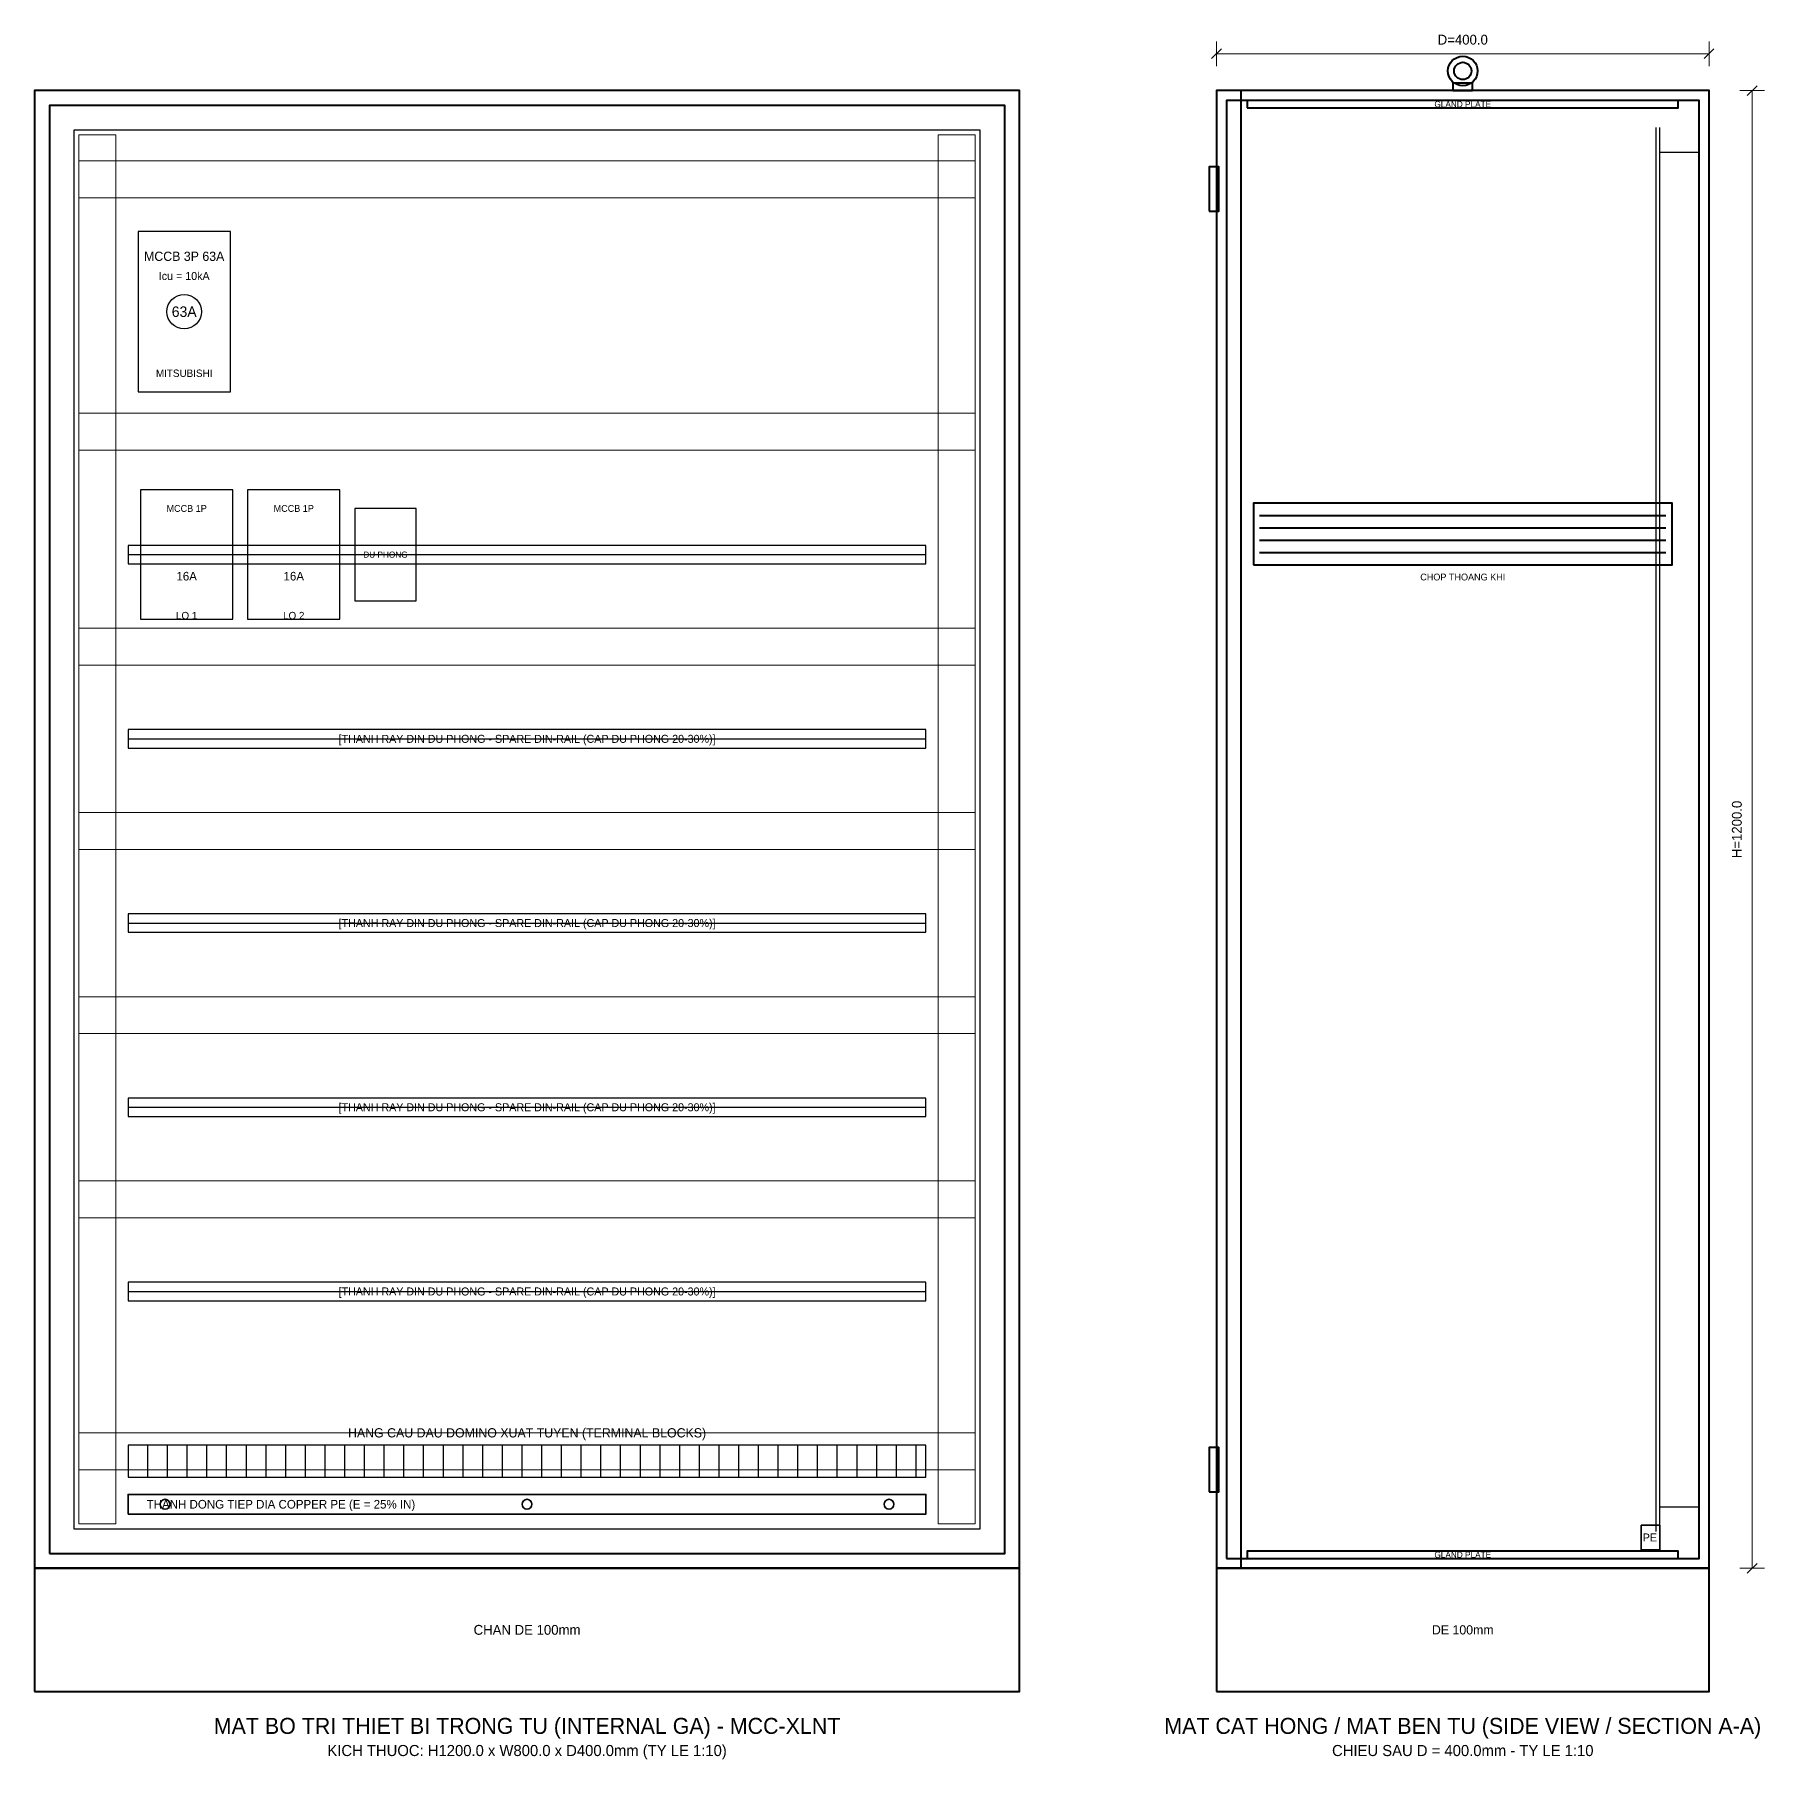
# Model space of a CAD drawing. Header units: metres. Extents: x 48 to 4690, y 45 to 1446.
# Drawn here: x 2020 to 3425, y 45 to 1446 of the extents above; entities that cross this region are included whole.
import ezdxf
from ezdxf.enums import TextEntityAlignment as Align

# ---------------------------------------------------------------- set-up
doc = ezdxf.new("R2010")
doc.units = ezdxf.units.M
for name, color, linetype, lineweight in [('0_COPPER', 3, 'Continuous', 35), ('0_DEVICES', 7, 'Continuous', 30), ('0_DIM', 1, 'Continuous', 15), ('0_DUCTS', 8, 'Continuous', 18), ('0_FRAME', 6, 'Continuous', 40), ('0_PLATE', 4, 'Continuous', 25), ('0_TEXT', 7, 'Continuous', 20), ('0_TEXT_TITLE', 3, 'Continuous', 30)]:
    doc.layers.add(name, color=color, linetype=linetype, lineweight=lineweight)

msp = doc.modelspace()

# ---------------------------------------------------------------- linework, layer by layer
at = {"layer": '0_COPPER', "color": 3}
for points in [[(2096, 244), (2744, 244), (2744, 260), (2096, 260), (2096, 244)], [(3325, 215), (3340, 215), (3340, 235), (3325, 235), (3325, 215)]]:
    msp.add_lwpolyline(points, close=True, dxfattribs=at)
for centre in [(2126, 252), (2420, 252), (2714, 252)]:
    msp.add_circle(centre, 4, dxfattribs=at)
at = {"layer": '0_DEVICES'}
for p, q in [((2112, 274), (2112, 300)), ((2128, 274), (2128, 300)), ((2144, 274), (2144, 300)), ((2160, 274), (2160, 300)), ((2176, 274), (2176, 300)), ((2192, 274), (2192, 300)), ((2208, 274), (2208, 300)), ((2224, 274), (2224, 300)), ((2240, 274), (2240, 300)), ((2256, 274), (2256, 300)), ((2272, 274), (2272, 300)), ((2288, 274), (2288, 300)), ((2304, 274), (2304, 300)), ((2320, 274), (2320, 300)), ((2336, 274), (2336, 300)), ((2352, 274), (2352, 300)), ((2368, 274), (2368, 300)), ((2384, 274), (2384, 300)), ((2400, 274), (2400, 300)), ((2416, 274), (2416, 300)), ((2432, 274), (2432, 300)), ((2448, 274), (2448, 300)), ((2464, 274), (2464, 300)), ((2480, 274), (2480, 300)), ((2496, 274), (2496, 300)), ((2512, 274), (2512, 300)), ((2528, 274), (2528, 300)), ((2544, 274), (2544, 300)), ((2560, 274), (2560, 300)), ((2576, 274), (2576, 300)), ((2592, 274), (2592, 300)), ((2608, 274), (2608, 300)), ((2624, 274), (2624, 300)), ((2640, 274), (2640, 300)), ((2656, 274), (2656, 300)), ((2672, 274), (2672, 300)), ((2688, 274), (2688, 300)), ((2704, 274), (2704, 300)), ((2720, 274), (2720, 300)), ((2736, 274), (2736, 300))]:
    msp.add_line(p, q, dxfattribs=at)
for points in [[(2104, 1155.5), (2179, 1155.5), (2179, 1285.5), (2104, 1285.5), (2104, 1155.5)], [(2106, 970.7), (2181, 970.7), (2181, 1075.7), (2106, 1075.7), (2106, 970.7)], [(2193, 970.7), (2268, 970.7), (2268, 1075.7), (2193, 1075.7), (2193, 970.7)], [(2096, 274), (2744, 274), (2744, 300), (2096, 300), (2096, 274)]]:
    msp.add_lwpolyline(points, close=True, dxfattribs=at)
msp.add_circle((2141.5, 1220.5), 14, dxfattribs=at)
at = {"layer": '0_DIM', "color": 1}
for p, q in [((2976, 1426), (2984, 1434)), ((2980, 1420), (2980, 1440)), ((3376, 1426), (3384, 1434)), ((3380, 1420), (3380, 1440)), ((2980, 1430), (3380, 1430)), ((3405, 1400), (3425, 1400)), ((3411, 1396), (3419, 1404)), ((3415, 200), (3415, 1400)), ((3405, 200), (3425, 200)), ((3411, 196), (3419, 204))]:
    msp.add_line(p, q, dxfattribs=at)
at = {"layer": '0_DUCTS'}
for points in [[(2056, 236), (2086, 236), (2086, 1364), (2056, 1364), (2056, 236)], [(2754, 236), (2784, 236), (2784, 1364), (2754, 1364), (2754, 236)], [(2056, 1313), (2784, 1313), (2784, 1343), (2056, 1343), (2056, 1313)], [(2056, 1108), (2784, 1108), (2784, 1138), (2056, 1138), (2056, 1108)], [(2056, 933.4), (2784, 933.4), (2784, 963.4), (2056, 963.4), (2056, 933.4)], [(2056, 783.8), (2784, 783.8), (2784, 813.8), (2056, 813.8), (2056, 783.8)], [(2056, 634.2), (2784, 634.2), (2784, 664.2), (2056, 664.2), (2056, 634.2)], [(2056, 484.6), (2784, 484.6), (2784, 514.6), (2056, 514.6), (2056, 484.6)], [(2056, 280), (2784, 280), (2784, 310), (2056, 310), (2056, 280)]]:
    msp.add_lwpolyline(points, close=True, dxfattribs=at)
at = {"layer": '0_FRAME'}
for p, q in [((3015, 1055), (3345, 1055)), ((3015, 1045), (3345, 1045)), ((3015, 1035), (3345, 1035)), ((3015, 1025), (3345, 1025))]:
    msp.add_line(p, q, dxfattribs=at)
for points in [[(3172, 1400), (3188, 1400), (3188, 1406), (3172, 1406), (3172, 1400)], [(2020, 200), (2820, 200), (2820, 1400), (2020, 1400), (2020, 200)], [(2980, 200), (3380, 200), (3380, 1400), (2980, 1400), (2980, 200)], [(2980, 200), (3000, 200), (3000, 1400), (2980, 1400), (2980, 200)], [(2988, 208), (3372, 208), (3372, 1392), (2988, 1392), (2988, 208)], [(3005, 1386), (3355, 1386), (3355, 1392), (3005, 1392), (3005, 1386)], [(2032, 212), (2808, 212), (2808, 1388), (2032, 1388), (2032, 212)], [(2974, 1302), (2982, 1302), (2982, 1338), (2974, 1338), (2974, 1302)], [(3010, 1015), (3350, 1015), (3350, 1065), (3010, 1065), (3010, 1015)], [(2974, 262), (2982, 262), (2982, 298), (2974, 298), (2974, 262)], [(3005, 208), (3355, 208), (3355, 214), (3005, 214), (3005, 208)], [(2020, 100), (2820, 100), (2820, 200), (2020, 200), (2020, 100)], [(2980, 100), (3380, 100), (3380, 200), (2980, 200), (2980, 100)]]:
    msp.add_lwpolyline(points, close=True, dxfattribs=at)
for radius in [12, 7]:
    msp.add_circle((3180, 1416), radius, dxfattribs=at)
at = {"layer": '0_PLATE', "color": 4}
for p, q in [((3337, 230), (3337, 1370)), ((3340, 230), (3340, 1370)), ((3340, 1350), (3372, 1350)), ((3340, 250), (3372, 250))]:
    msp.add_line(p, q, dxfattribs=at)
at = {"layer": '0_PLATE'}
for p, q in [((2096, 1023.2), (2744, 1023.2)), ((2096, 873.6), (2744, 873.6)), ((2096, 724), (2744, 724)), ((2096, 574.4), (2744, 574.4)), ((2096, 424.8), (2744, 424.8))]:
    msp.add_line(p, q, dxfattribs=at)
for points in [[(2052, 232), (2788, 232), (2788, 1368), (2052, 1368), (2052, 232)], [(2096, 1015.7), (2744, 1015.7), (2744, 1030.7), (2096, 1030.7), (2096, 1015.7)], [(2096, 866.1), (2744, 866.1), (2744, 881.1), (2096, 881.1), (2096, 866.1)], [(2096, 716.5), (2744, 716.5), (2744, 731.5), (2096, 731.5), (2096, 716.5)], [(2096, 566.9), (2744, 566.9), (2744, 581.9), (2096, 581.9), (2096, 566.9)], [(2096, 417.3), (2744, 417.3), (2744, 432.3), (2096, 432.3), (2096, 417.3)]]:
    msp.add_lwpolyline(points, close=True, dxfattribs=at)
at = {"layer": '0_PLATE', "color": 8}
msp.add_lwpolyline([(2280, 985.7), (2330, 985.7), (2330, 1060.7), (2280, 1060.7), (2280, 985.7)], close=True, dxfattribs=at)

# ---------------------------------------------------------------- texts
at = {"layer": '0_COPPER', "color": 3}
msp.add_text('THANH DONG TIEP DIA COPPER PE (E = 25% IN)', height=7, dxfattribs=at).set_placement((2111, 252), align=Align.MIDDLE_LEFT)
msp.add_text('PE', height=6.5, dxfattribs=at).set_placement((3332, 225), align=Align.MIDDLE_CENTER)
at = {"layer": '0_TEXT', "color": 1}
msp.add_text('D=400.0', height=8, dxfattribs=at).set_placement((3180, 1435), align=Align.BOTTOM_CENTER)
at = {"layer": '0_TEXT'}
for s, height, p in [('GLAND PLATE', 5, (3180, 1389)), ('MCCB 3P 63A', 7.5, (2141.5, 1265.5)), ('Icu = 10kA', 6.5, (2141.5, 1249.5)), ('MITSUBISHI', 6, (2141.5, 1170.5)), ('MCCB 1P', 5.5, (2143.5, 1060.7)), ('MCCB 1P', 5.5, (2230.5, 1060.7)), ('CHOP THOANG KHI', 5.5, (3180, 1005)), ('HANG CAU DAU DOMINO XUAT TUYEN (TERMINAL BLOCKS)', 7.5, (2420, 310)), ('GLAND PLATE', 5, (3180, 211)), ('CHAN DE 100mm', 8, (2420, 150)), ('DE 100mm', 7.5, (3180, 150)), ('KICH THUOC: H1200.0 x W800.0 x D400.0mm (TY LE 1:10)', 9, (2420, 52)), ('CHIEU SAU D = 400.0mm - TY LE 1:10', 9, (3180, 52))]:
    msp.add_text(s, height=height, dxfattribs=at).set_placement(p, align=Align.MIDDLE_CENTER)
at = {"layer": '0_TEXT', "color": 8}
for s, height, p in [('DU PHONG', 5, (2305, 1023.2)), ('[THANH RAY DIN DU PHONG - SPARE DIN-RAIL (CAP DU PHONG 20-30%)]', 6.5, (2420, 873.6)), ('[THANH RAY DIN DU PHONG - SPARE DIN-RAIL (CAP DU PHONG 20-30%)]', 6.5, (2420, 724)), ('[THANH RAY DIN DU PHONG - SPARE DIN-RAIL (CAP DU PHONG 20-30%)]', 6.5, (2420, 574.4)), ('[THANH RAY DIN DU PHONG - SPARE DIN-RAIL (CAP DU PHONG 20-30%)]', 6.5, (2420, 424.8))]:
    msp.add_text(s, height=height, dxfattribs=at).set_placement(p, align=Align.MIDDLE_CENTER)
at = {"layer": '0_TEXT', "color": 1}
msp.add_text('H=1200.0', height=8, rotation=90, dxfattribs=at).set_placement((3409, 800), align=Align.BOTTOM_CENTER)
at = {"layer": '0_TEXT_TITLE'}
for s, height, p in [('63A', 8.5, (2141.5, 1220.5)), ('16A', 7, (2143.5, 1005.7)), ('16A', 7, (2230.5, 1005.7)), ('LO 1', 6, (2143.5, 973.7)), ('LO 2', 6, (2230.5, 973.7)), ('MAT BO TRI THIET BI TRONG TU (INTERNAL GA) - MCC-XLNT', 13, (2420, 72)), ('MAT CAT HONG / MAT BEN TU (SIDE VIEW / SECTION A-A)', 13, (3180, 72))]:
    msp.add_text(s, height=height, dxfattribs=at).set_placement(p, align=Align.MIDDLE_CENTER)

doc.saveas('drawing.dxf')
